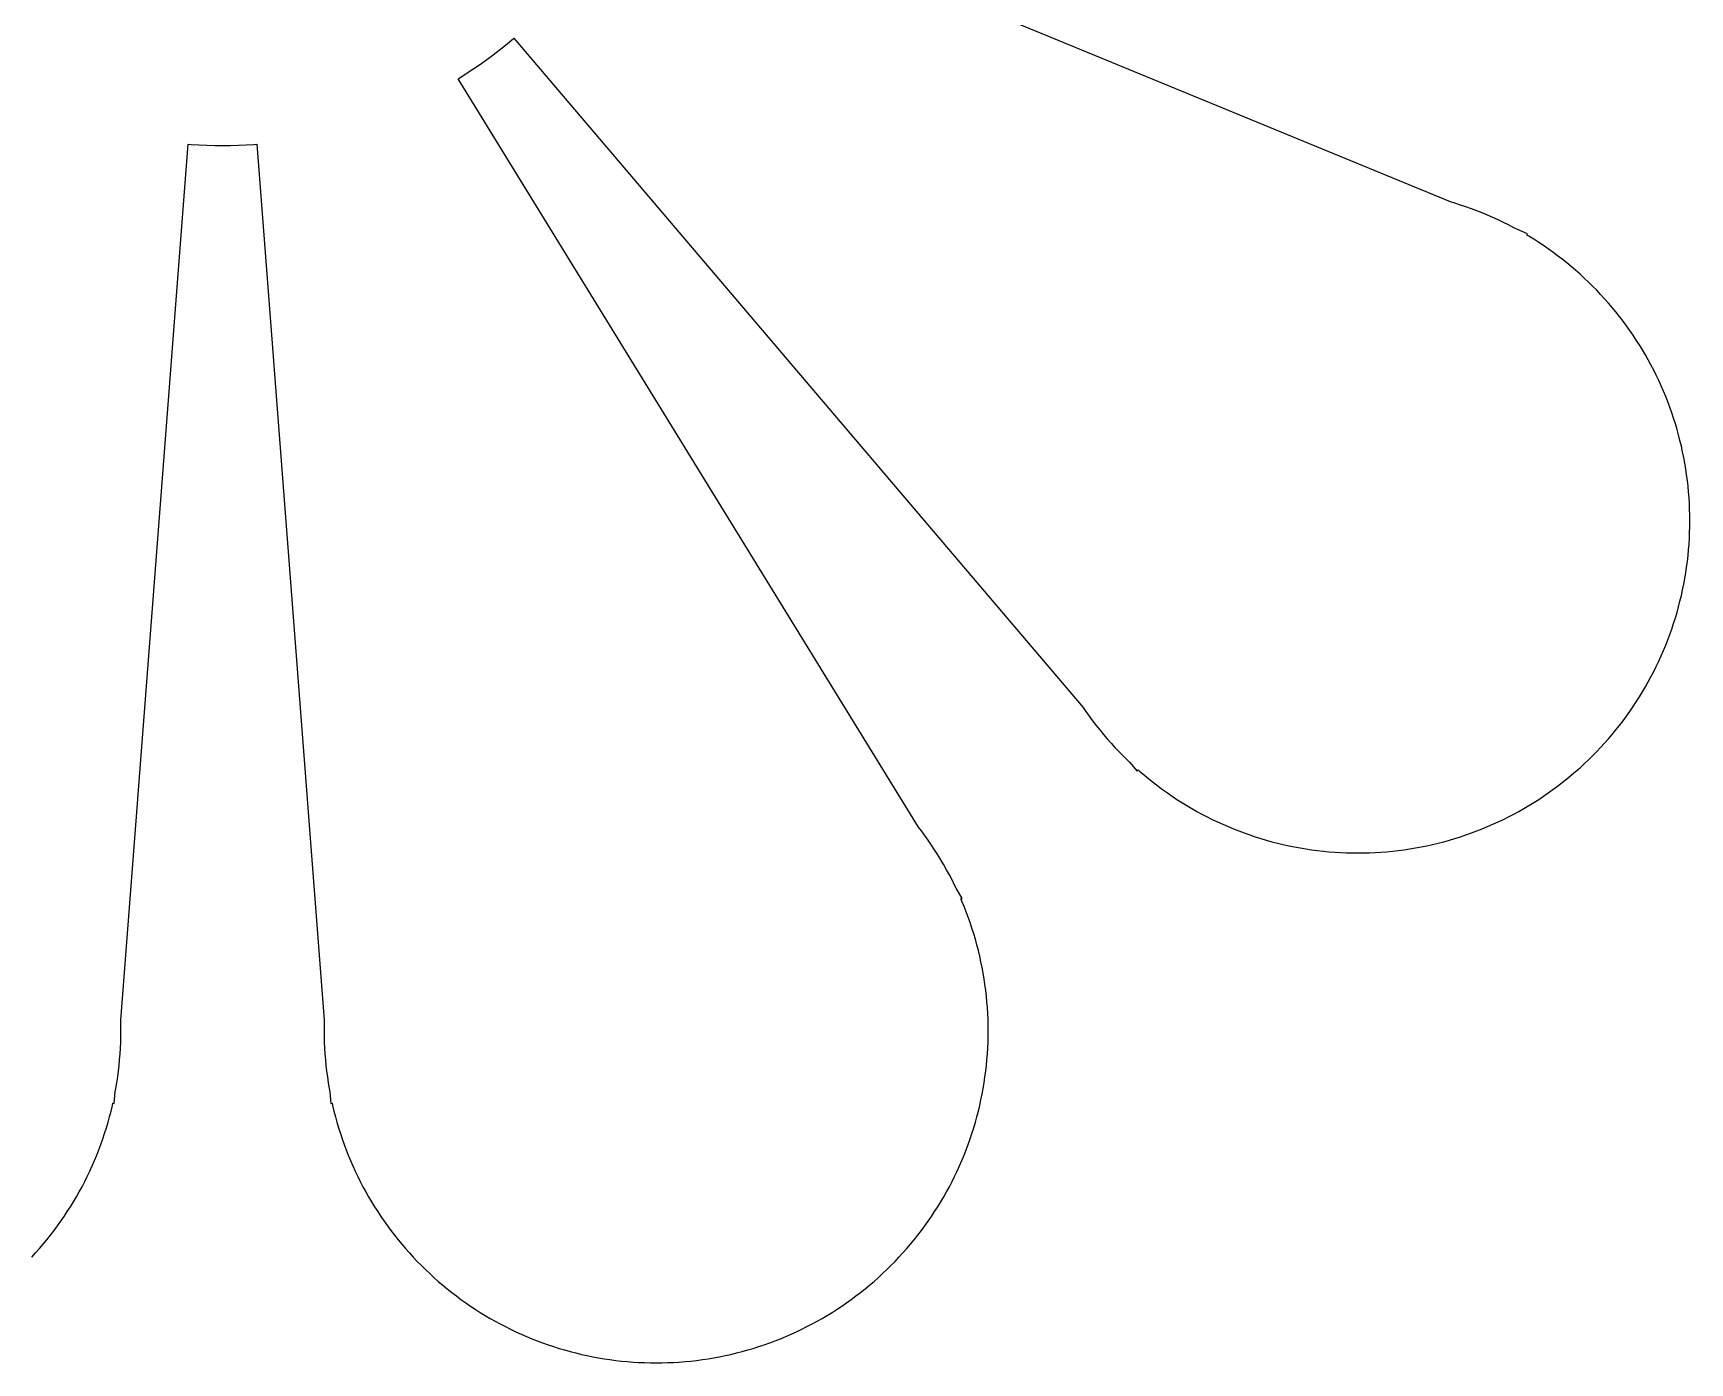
# Model space of a CAD drawing. Header units: metres. Extents: x -27.7 to 27.7, y -26.6 to 26.6.
# Drawn here: x -3.02 to 23.42, y -26.6 to -5.38 of the extents above; entities that cross this region are included whole.
import ezdxf

# ---------------------------------------------------------------- set-up
doc = ezdxf.new("R2010")
doc.units = ezdxf.units.M

msp = doc.modelspace()

# ---------------------------------------------------------------- linework, layer by layer
for p, q in [((19.6004, -8.0769), (6.63359, -2.73355)), ((4.51537, -5.57602), (4.612, -5.49637)), ((4.612, -5.49637), (4.64966, -5.4642)), ((4.64966, -5.4642), (13.7384, -16.1451)), ((4.1154, -5.87741), (4.21735, -5.80469)), ((4.21735, -5.80469), (4.31801, -5.73021)), ((4.31801, -5.73021), (4.41736, -5.65398)), ((4.41736, -5.65398), (4.51537, -5.57602)), ((3.80217, -6.08473), (3.90778, -6.01746)), ((3.90778, -6.01746), (4.01221, -5.94833)), ((4.01221, -5.94833), (4.1154, -5.87741)), ((3.75993, -6.11061), (3.80217, -6.08473)), ((11.1095, -18.0551), (3.75993, -6.11061)), ((-1.62473, -21.137), (-0.549866, -7.15363)), ((-0.549866, -7.15363), (-0.500488, -7.15752)), ((-0.500488, -7.15752), (-0.375504, -7.16516)), ((-0.375504, -7.16516), (-0.250397, -7.17062)), ((-0.250397, -7.17062), (-0.125214, -7.1739)), ((-0.125214, -7.1739), (0, -7.17499)), ((0, -7.17499), (0.125214, -7.1739)), ((0.125214, -7.1739), (0.250397, -7.17062)), ((0.250397, -7.17062), (0.375504, -7.16516)), ((0.375504, -7.16516), (0.500488, -7.15752)), ((0.500488, -7.15752), (0.549866, -7.15363)), ((0.549866, -7.15363), (1.62473, -21.137)), ((19.6715, -8.09796), (19.6004, -8.0769)), ((19.7598, -8.12578), (19.6715, -8.09796)), ((19.8475, -8.15514), (19.7598, -8.12578)), ((19.9347, -8.186), (19.8475, -8.15514)), ((20.0213, -8.2184), (19.9347, -8.186)), ((20.1074, -8.2523), (20.0213, -8.2184)), ((20.1928, -8.2877), (20.1074, -8.2523)), ((20.2777, -8.32458), (20.1928, -8.2877)), ((20.3618, -8.36295), (20.2777, -8.32458)), ((20.4453, -8.40277), (20.3618, -8.36295)), ((20.5281, -8.44405), (20.4453, -8.40277)), ((20.6102, -8.48676), (20.5281, -8.44405)), ((20.6578, -8.51263), (20.6102, -8.48676)), ((20.8327, -8.5847), (20.6578, -8.51263)), ((20.8187, -8.60397), (20.8327, -8.5847)), ((20.8517, -8.6234), (20.8187, -8.60397)), ((20.9305, -8.67172), (20.8517, -8.6234)), ((21.0086, -8.72144), (20.9305, -8.67172)), ((21.0857, -8.77248), (21.0086, -8.72144)), ((21.1619, -8.82487), (21.0857, -8.77248)), ((21.2372, -8.87859), (21.1619, -8.82487)), ((21.3116, -8.93361), (21.2372, -8.87859)), ((21.385, -8.98993), (21.3116, -8.93361)), ((21.4574, -9.04752), (21.385, -8.98993)), ((21.5287, -9.10635), (21.4574, -9.04752)), ((21.5991, -9.16643), (21.5287, -9.10635)), ((21.6684, -9.22771), (21.5991, -9.16643)), ((21.7366, -9.29021), (21.6684, -9.22771)), ((21.8037, -9.35388), (21.7366, -9.29021)), ((21.8696, -9.41872), (21.8037, -9.35388)), ((21.9345, -9.4847), (21.8696, -9.41872)), ((21.9982, -9.55179), (21.9345, -9.4847)), ((22.0606, -9.62), (21.9982, -9.55179)), ((22.1219, -9.68927), (22.0606, -9.62)), ((22.182, -9.75961), (22.1219, -9.68927)), ((22.2408, -9.83098), (22.182, -9.75961)), ((22.2984, -9.90338), (22.2408, -9.83098)), ((22.3547, -9.97676), (22.2984, -9.90338)), ((22.4098, -10.0511), (22.3547, -9.97676)), ((22.4635, -10.1264), (22.4098, -10.0511)), ((22.5159, -10.2027), (22.4635, -10.1264)), ((22.5669, -10.2798), (22.5159, -10.2027)), ((22.6166, -10.3578), (22.5669, -10.2798)), ((22.665, -10.4367), (22.6166, -10.3578)), ((22.7119, -10.5164), (22.665, -10.4367)), ((22.7575, -10.5969), (22.7119, -10.5164)), ((22.8016, -10.6782), (22.7575, -10.5969)), ((22.8443, -10.7602), (22.8016, -10.6782)), ((22.8856, -10.843), (22.8443, -10.7602)), ((22.9254, -10.9265), (22.8856, -10.843)), ((22.9638, -11.0107), (22.9254, -10.9265)), ((23.0007, -11.0955), (22.9638, -11.0107)), ((23.036, -11.181), (23.0007, -11.0955)), ((23.0699, -11.267), (23.036, -11.181)), ((23.1023, -11.3537), (23.0699, -11.267)), ((23.1332, -11.4409), (23.1023, -11.3537)), ((23.1626, -11.5286), (23.1332, -11.4409)), ((23.1904, -11.6168), (23.1626, -11.5286)), ((23.2167, -11.7055), (23.1904, -11.6168)), ((23.2414, -11.7946), (23.2167, -11.7055)), ((23.2645, -11.8842), (23.2414, -11.7946)), ((23.2861, -11.9741), (23.2645, -11.8842)), ((23.3062, -12.0645), (23.2861, -11.9741)), ((23.3246, -12.1551), (23.3062, -12.0645)), ((23.3415, -12.246), (23.3246, -12.1551)), ((23.3567, -12.3373), (23.3415, -12.246)), ((23.3704, -12.4288), (23.3567, -12.3373)), ((23.3825, -12.5205), (23.3704, -12.4288)), ((23.3929, -12.6124), (23.3825, -12.5205)), ((23.4018, -12.7045), (23.3929, -12.6124)), ((23.4091, -12.7967), (23.4018, -12.7045)), ((23.4147, -12.889), (23.4091, -12.7967)), ((23.4187, -12.9814), (23.4147, -12.889)), ((23.4212, -13.0739), (23.4187, -12.9814)), ((23.422, -13.1664), (23.4212, -13.0739)), ((23.4212, -13.2589), (23.422, -13.1664)), ((23.4091, -13.5361), (23.4147, -13.4438)), ((23.4147, -13.4438), (23.4187, -13.3513)), ((23.4187, -13.3513), (23.4212, -13.2589)), ((23.3825, -13.8123), (23.3929, -13.7204)), ((23.3929, -13.7204), (23.4018, -13.6283)), ((23.4018, -13.6283), (23.4091, -13.5361)), ((23.3415, -14.0867), (23.3567, -13.9955)), ((23.3567, -13.9955), (23.3704, -13.904)), ((23.3704, -13.904), (23.3825, -13.8123)), ((23.2861, -14.3586), (23.3062, -14.2683)), ((23.3062, -14.2683), (23.3246, -14.1777)), ((23.3246, -14.1777), (23.3415, -14.0867)), ((23.2167, -14.6273), (23.2414, -14.5381)), ((23.2414, -14.5381), (23.2645, -14.4486)), ((23.2645, -14.4486), (23.2861, -14.3586)), ((23.1332, -14.8919), (23.1626, -14.8042)), ((23.1626, -14.8042), (23.1904, -14.716)), ((23.1904, -14.716), (23.2167, -14.6273)), ((23.036, -15.1518), (23.0699, -15.0657)), ((23.0699, -15.0657), (23.1023, -14.9791)), ((23.1023, -14.9791), (23.1332, -14.8919)), ((22.9254, -15.4063), (22.9638, -15.3221)), ((22.9638, -15.3221), (23.0007, -15.2373)), ((23.0007, -15.2373), (23.036, -15.1518)), ((22.8016, -15.6546), (22.8443, -15.5725)), ((22.8443, -15.5725), (22.8856, -15.4897)), ((22.8856, -15.4897), (22.9254, -15.4063)), ((22.665, -15.8961), (22.7119, -15.8164)), ((22.7119, -15.8164), (22.7575, -15.7359)), ((22.7575, -15.7359), (22.8016, -15.6546)), ((22.4635, -16.2063), (22.5159, -16.1301)), ((22.5159, -16.1301), (22.5669, -16.053)), ((22.5669, -16.053), (22.6166, -15.975)), ((22.6166, -15.975), (22.665, -15.8961)), ((13.7384, -16.1451), (13.7805, -16.2063)), ((13.7805, -16.2063), (13.8342, -16.2816)), ((13.8342, -16.2816), (13.8892, -16.356)), ((13.8892, -16.356), (13.9455, -16.4294)), ((22.2984, -16.4294), (22.3547, -16.356)), ((22.3547, -16.356), (22.4098, -16.2816)), ((22.4098, -16.2816), (22.4635, -16.2063)), ((13.9455, -16.4294), (14.0031, -16.5018)), ((14.0031, -16.5018), (14.0619, -16.5732)), ((14.0619, -16.5732), (14.122, -16.6435)), ((14.122, -16.6435), (14.1833, -16.7128)), ((22.0606, -16.7128), (22.1219, -16.6435)), ((22.1219, -16.6435), (22.182, -16.5732)), ((22.182, -16.5732), (22.2408, -16.5018)), ((22.2408, -16.5018), (22.2984, -16.4294)), ((14.1833, -16.7128), (14.2458, -16.781)), ((14.2458, -16.781), (14.3095, -16.8481)), ((14.3095, -16.8481), (14.3743, -16.914)), ((14.3743, -16.914), (14.4403, -16.9789)), ((21.8037, -16.9789), (21.8696, -16.914)), ((21.8696, -16.914), (21.9345, -16.8481)), ((21.9345, -16.8481), (21.9982, -16.781)), ((21.9982, -16.781), (22.0606, -16.7128)), ((14.4403, -16.9789), (14.4796, -17.0162)), ((14.4796, -17.0162), (14.6022, -17.1603)), ((14.6022, -17.1603), (14.6162, -17.141)), ((14.6162, -17.141), (14.6449, -17.1663)), ((14.6449, -17.1663), (14.7152, -17.2264)), ((21.5287, -17.2264), (21.5991, -17.1663)), ((21.5991, -17.1663), (21.6684, -17.1051)), ((21.6684, -17.1051), (21.7366, -17.0426)), ((21.7366, -17.0426), (21.8037, -16.9789)), ((14.7152, -17.2264), (14.7866, -17.2853)), ((14.7866, -17.2853), (14.859, -17.3428)), ((14.859, -17.3428), (14.9324, -17.3992)), ((14.9324, -17.3992), (15.0067, -17.4542)), ((21.2372, -17.4542), (21.3116, -17.3992)), ((21.3116, -17.3992), (21.385, -17.3428)), ((21.385, -17.3428), (21.4574, -17.2853)), ((21.4574, -17.2853), (21.5287, -17.2264)), ((15.0067, -17.4542), (15.082, -17.5079)), ((15.082, -17.5079), (15.1582, -17.5603)), ((15.1582, -17.5603), (15.2354, -17.6113)), ((15.2354, -17.6113), (15.3134, -17.661)), ((15.3134, -17.661), (15.3923, -17.7094)), ((15.3923, -17.7094), (15.472, -17.7563)), ((20.772, -17.7563), (20.8517, -17.7094)), ((20.8517, -17.7094), (20.9305, -17.661)), ((20.9305, -17.661), (21.0086, -17.6113)), ((21.0086, -17.6113), (21.0857, -17.5603)), ((21.0857, -17.5603), (21.1619, -17.5079)), ((21.1619, -17.5079), (21.2372, -17.4542)), ((15.472, -17.7563), (15.5525, -17.8019)), ((15.5525, -17.8019), (15.6338, -17.846)), ((15.6338, -17.846), (15.7158, -17.8887)), ((15.7158, -17.8887), (15.7986, -17.93)), ((15.7986, -17.93), (15.8821, -17.9698)), ((15.8821, -17.9698), (15.9663, -18.0082)), ((20.2777, -18.0082), (20.3618, -17.9698)), ((20.3618, -17.9698), (20.4453, -17.93)), ((20.4453, -17.93), (20.5281, -17.8887)), ((20.5281, -17.8887), (20.6102, -17.846)), ((20.6102, -17.846), (20.6915, -17.8019)), ((20.6915, -17.8019), (20.772, -17.7563)), ((11.1547, -18.114), (11.1095, -18.0551)), ((11.2098, -18.1884), (11.1547, -18.114)), ((11.2635, -18.2637), (11.2098, -18.1884)), ((15.9663, -18.0082), (16.0511, -18.0451)), ((16.0511, -18.0451), (16.1366, -18.0805)), ((16.1366, -18.0805), (16.2226, -18.1144)), ((16.2226, -18.1144), (16.3093, -18.1468)), ((16.3093, -18.1468), (16.3965, -18.1776)), ((16.3965, -18.1776), (16.4842, -18.207)), ((16.4842, -18.207), (16.5724, -18.2348)), ((16.5724, -18.2348), (16.6611, -18.2611)), ((19.5829, -18.2611), (19.6715, -18.2348)), ((19.6715, -18.2348), (19.7598, -18.207)), ((19.7598, -18.207), (19.8475, -18.1776)), ((19.8475, -18.1776), (19.9347, -18.1468)), ((19.9347, -18.1468), (20.0213, -18.1144)), ((20.0213, -18.1144), (20.1074, -18.0805)), ((20.1074, -18.0805), (20.1928, -18.0451)), ((20.1928, -18.0451), (20.2777, -18.0082)), ((11.3159, -18.3399), (11.2635, -18.2637)), ((11.3669, -18.4171), (11.3159, -18.3399)), ((11.4166, -18.4951), (11.3669, -18.4171)), ((11.465, -18.574), (11.4166, -18.4951)), ((16.6611, -18.2611), (16.7502, -18.2858)), ((16.7502, -18.2858), (16.8398, -18.3089)), ((16.8398, -18.3089), (16.9297, -18.3305)), ((16.9297, -18.3305), (17.02, -18.3506)), ((17.02, -18.3506), (17.1107, -18.369)), ((17.1107, -18.369), (17.2016, -18.3859)), ((17.2016, -18.3859), (17.2929, -18.4011)), ((17.2929, -18.4011), (17.3844, -18.4148)), ((17.3844, -18.4148), (17.4761, -18.4269)), ((17.4761, -18.4269), (17.568, -18.4373)), ((17.568, -18.4373), (17.66, -18.4462)), ((17.66, -18.4462), (17.7523, -18.4535)), ((17.7523, -18.4535), (17.8446, -18.4591)), ((17.8446, -18.4591), (17.937, -18.4632)), ((17.937, -18.4632), (18.0295, -18.4656)), ((18.0295, -18.4656), (18.122, -18.4664)), ((18.122, -18.4664), (18.2145, -18.4656)), ((18.2145, -18.4656), (18.3069, -18.4632)), ((18.3069, -18.4632), (18.3994, -18.4591)), ((18.3994, -18.4591), (18.4917, -18.4535)), ((18.4917, -18.4535), (18.5839, -18.4462)), ((18.5839, -18.4462), (18.676, -18.4373)), ((18.676, -18.4373), (18.7679, -18.4269)), ((18.7679, -18.4269), (18.8596, -18.4148)), ((18.8596, -18.4148), (18.9511, -18.4011)), ((18.9511, -18.4011), (19.0423, -18.3859)), ((19.0423, -18.3859), (19.1333, -18.369)), ((19.1333, -18.369), (19.2239, -18.3506)), ((19.2239, -18.3506), (19.3142, -18.3305)), ((19.3142, -18.3305), (19.4042, -18.3089)), ((19.4042, -18.3089), (19.4937, -18.2858)), ((19.4937, -18.2858), (19.5829, -18.2611)), ((11.5119, -18.6537), (11.465, -18.574)), ((11.5575, -18.7342), (11.5119, -18.6537)), ((11.6016, -18.8155), (11.5575, -18.7342)), ((11.6443, -18.8975), (11.6016, -18.8155)), ((11.6856, -18.9803), (11.6443, -18.8975)), ((11.709, -19.0293), (11.6856, -18.9803)), ((11.808, -19.1903), (11.709, -19.0293)), ((11.7854, -19.1977), (11.808, -19.1903)), ((11.8006, -19.2328), (11.7854, -19.1977)), ((11.836, -19.3182), (11.8006, -19.2328)), ((11.8699, -19.4043), (11.836, -19.3182)), ((11.9023, -19.491), (11.8699, -19.4043)), ((11.9332, -19.5781), (11.9023, -19.491)), ((11.9626, -19.6659), (11.9332, -19.5781)), ((11.9904, -19.7541), (11.9626, -19.6659)), ((12.0167, -19.8428), (11.9904, -19.7541)), ((12.0414, -19.9319), (12.0167, -19.8428)), ((12.0645, -20.0215), (12.0414, -19.9319)), ((12.0861, -20.1114), (12.0645, -20.0215)), ((12.1062, -20.2017), (12.0861, -20.1114)), ((12.1246, -20.2924), (12.1062, -20.2017)), ((12.1414, -20.3833), (12.1246, -20.2924)), ((12.1567, -20.4745), (12.1414, -20.3833)), ((12.1704, -20.566), (12.1567, -20.4745)), ((12.1825, -20.6577), (12.1704, -20.566)), ((12.1929, -20.7497), (12.1825, -20.6577)), ((12.2018, -20.8417), (12.1929, -20.7497)), ((12.2091, -20.9339), (12.2018, -20.8417)), ((-1.62279, -21.2112), (-1.62473, -21.137)), ((1.62473, -21.137), (1.62279, -21.2112)), ((12.2147, -21.0263), (12.2091, -20.9339)), ((12.2188, -21.1187), (12.2147, -21.0263)), ((12.2212, -21.2112), (12.2188, -21.1187)), ((-1.6252, -21.4886), (-1.62279, -21.3961)), ((-1.62198, -21.3037), (-1.62279, -21.2112)), ((-1.62279, -21.3961), (-1.62198, -21.3037)), ((1.62279, -21.2112), (1.62198, -21.3037)), ((1.62198, -21.3037), (1.62279, -21.3961)), ((1.62279, -21.3961), (1.6252, -21.4886)), ((12.2188, -21.4886), (12.2212, -21.3961)), ((12.222, -21.3037), (12.2212, -21.2112)), ((12.2212, -21.3961), (12.222, -21.3037)), ((-1.64214, -21.7656), (-1.63489, -21.6734)), ((-1.63489, -21.6734), (-1.62924, -21.581)), ((-1.62924, -21.581), (-1.6252, -21.4886)), ((1.6252, -21.4886), (1.62924, -21.581)), ((1.62924, -21.581), (1.63489, -21.6734)), ((1.63489, -21.6734), (1.64214, -21.7656)), ((12.2018, -21.7656), (12.2091, -21.6734)), ((12.2091, -21.6734), (12.2147, -21.581)), ((12.2147, -21.581), (12.2188, -21.4886)), ((-1.66148, -21.9496), (-1.651, -21.8577)), ((-1.651, -21.8577), (-1.64214, -21.7656)), ((1.64214, -21.7656), (1.651, -21.8577)), ((1.651, -21.8577), (1.66148, -21.9496)), ((12.1825, -21.9496), (12.1929, -21.8577)), ((12.1929, -21.8577), (12.2018, -21.7656)), ((-1.7025, -22.224), (-1.68723, -22.1328)), ((-1.68723, -22.1328), (-1.67355, -22.0413)), ((-1.67355, -22.0413), (-1.66148, -21.9496)), ((1.66148, -21.9496), (1.67355, -22.0413)), ((1.67355, -22.0413), (1.68723, -22.1328)), ((1.68723, -22.1328), (1.7025, -22.224)), ((12.1414, -22.224), (12.1567, -22.1328)), ((12.1567, -22.1328), (12.1704, -22.0413)), ((12.1704, -22.0413), (12.1825, -21.9496)), ((-1.75781, -22.4959), (-1.74953, -22.4585)), ((-1.74953, -22.4585), (-1.72687, -22.4659)), ((-1.72687, -22.4659), (-1.71237, -22.2773)), ((-1.71237, -22.2773), (-1.7025, -22.224)), ((1.7025, -22.224), (1.71237, -22.2773)), ((1.71237, -22.2773), (1.72687, -22.4659)), ((1.72687, -22.4659), (1.74953, -22.4585)), ((1.74953, -22.4585), (1.75781, -22.4959)), ((12.0861, -22.4959), (12.1062, -22.4056)), ((12.1062, -22.4056), (12.1246, -22.3149)), ((12.1246, -22.3149), (12.1414, -22.224)), ((-1.82729, -22.7645), (-1.80257, -22.6754)), ((-1.80257, -22.6754), (-1.7794, -22.5858)), ((-1.7794, -22.5858), (-1.75781, -22.4959)), ((1.75781, -22.4959), (1.7794, -22.5858)), ((1.7794, -22.5858), (1.80257, -22.6754)), ((1.80257, -22.6754), (1.82729, -22.7645)), ((12.0167, -22.7645), (12.0414, -22.6754)), ((12.0414, -22.6754), (12.0645, -22.5858)), ((12.0645, -22.5858), (12.0861, -22.4959)), ((-1.91072, -23.0292), (-1.88138, -22.9415)), ((-1.88138, -22.9415), (-1.85356, -22.8532)), ((-1.85356, -22.8532), (-1.82729, -22.7645)), ((1.82729, -22.7645), (1.85356, -22.8532)), ((1.85356, -22.8532), (1.88138, -22.9415)), ((1.88138, -22.9415), (1.91072, -23.0292)), ((11.9332, -23.0292), (11.9626, -22.9415)), ((11.9626, -22.9415), (11.9904, -22.8532)), ((11.9904, -22.8532), (12.0167, -22.7645)), ((-2.0079, -23.2891), (-1.974, -23.203)), ((-1.974, -23.203), (-1.9416, -23.1164)), ((-1.9416, -23.1164), (-1.91072, -23.0292)), ((1.91072, -23.0292), (1.9416, -23.1164)), ((1.9416, -23.1164), (1.974, -23.203)), ((1.974, -23.203), (2.0079, -23.2891)), ((11.836, -23.2891), (11.8699, -23.203)), ((11.8699, -23.203), (11.9023, -23.1164)), ((11.9023, -23.1164), (11.9332, -23.0292)), ((-2.11855, -23.5435), (-2.08018, -23.4594)), ((-2.08018, -23.4594), (-2.0433, -23.3745)), ((-2.0433, -23.3745), (-2.0079, -23.2891)), ((2.0079, -23.2891), (2.0433, -23.3745)), ((2.0433, -23.3745), (2.08018, -23.4594)), ((2.08018, -23.4594), (2.11855, -23.5435)), ((11.7254, -23.5435), (11.7638, -23.4594)), ((11.7638, -23.4594), (11.8006, -23.3745)), ((11.8006, -23.3745), (11.836, -23.2891)), ((-2.28648, -23.8732), (-2.24236, -23.7919)), ((-2.24236, -23.7919), (-2.19965, -23.7098)), ((-2.19965, -23.7098), (-2.15837, -23.627)), ((-2.15837, -23.627), (-2.11855, -23.5435)), ((2.11855, -23.5435), (2.15837, -23.627)), ((2.15837, -23.627), (2.19965, -23.7098)), ((2.19965, -23.7098), (2.24236, -23.7919)), ((2.24236, -23.7919), (2.28648, -23.8732)), ((11.5575, -23.8732), (11.6016, -23.7919)), ((11.6016, -23.7919), (11.6443, -23.7098)), ((11.6443, -23.7098), (11.6856, -23.627)), ((11.6856, -23.627), (11.7254, -23.5435)), ((-2.42732, -24.1122), (-2.37898, -24.0334)), ((-2.37898, -24.0334), (-2.33203, -23.9537)), ((-2.33203, -23.9537), (-2.28648, -23.8732)), ((2.28648, -23.8732), (2.33203, -23.9537)), ((2.33203, -23.9537), (2.37898, -24.0334)), ((2.37898, -24.0334), (2.42732, -24.1122)), ((11.4166, -24.1122), (11.465, -24.0334)), ((11.465, -24.0334), (11.5119, -23.9537)), ((11.5119, -23.9537), (11.5575, -23.8732)), ((-2.58046, -24.3436), (-2.52808, -24.2674)), ((-2.52808, -24.2674), (-2.47702, -24.1902)), ((-2.47702, -24.1902), (-2.42732, -24.1122)), ((2.42732, -24.1122), (2.47702, -24.1902)), ((2.47702, -24.1902), (2.52808, -24.2674)), ((2.52808, -24.2674), (2.58046, -24.3436)), ((11.2635, -24.3436), (11.3159, -24.2674)), ((11.3159, -24.2674), (11.3669, -24.1902)), ((11.3669, -24.1902), (11.4166, -24.1122)), ((-2.8031, -24.6391), (-2.74551, -24.5667)), ((-2.74551, -24.5667), (-2.68921, -24.4933)), ((-2.68921, -24.4933), (-2.63419, -24.4189)), ((-2.63419, -24.4189), (-2.58046, -24.3436)), ((2.58046, -24.3436), (2.63419, -24.4189)), ((2.63419, -24.4189), (2.68921, -24.4933)), ((2.68921, -24.4933), (2.74551, -24.5667)), ((2.74551, -24.5667), (2.8031, -24.6391)), ((11.0408, -24.6391), (11.0984, -24.5667)), ((11.0984, -24.5667), (11.1547, -24.4933)), ((11.1547, -24.4933), (11.2098, -24.4189)), ((11.2098, -24.4189), (11.2635, -24.3436)), ((-3.04579, -24.9182), (-2.98331, -24.8501)), ((-2.98331, -24.8501), (-2.92201, -24.7808)), ((-2.92201, -24.7808), (-2.86194, -24.7104)), ((-2.86194, -24.7104), (-2.8031, -24.6391)), ((2.8031, -24.6391), (2.86194, -24.7104)), ((2.86194, -24.7104), (2.92201, -24.7808)), ((2.92201, -24.7808), (2.98331, -24.8501)), ((2.98331, -24.8501), (3.04579, -24.9182)), ((10.7981, -24.9182), (10.8606, -24.8501)), ((10.8606, -24.8501), (10.9219, -24.7808)), ((10.9219, -24.7808), (10.982, -24.7104)), ((10.982, -24.7104), (11.0408, -24.6391)), ((3.04579, -24.9182), (3.10947, -24.9854)), ((3.10947, -24.9854), (3.1743, -25.0513)), ((3.1743, -25.0513), (3.24028, -25.1162)), ((3.24028, -25.1162), (3.30739, -25.1798)), ((10.5366, -25.1798), (10.6037, -25.1162)), ((10.6037, -25.1162), (10.6696, -25.0513)), ((10.6696, -25.0513), (10.7345, -24.9854)), ((10.7345, -24.9854), (10.7981, -24.9182)), ((3.30739, -25.1798), (3.37558, -25.2423)), ((3.37558, -25.2423), (3.44485, -25.3036)), ((3.44485, -25.3036), (3.5152, -25.3637)), ((3.5152, -25.3637), (3.58658, -25.4225)), ((10.2574, -25.4225), (10.3288, -25.3637)), ((10.3288, -25.3637), (10.3991, -25.3036)), ((10.3991, -25.3036), (10.4684, -25.2423)), ((10.4684, -25.2423), (10.5366, -25.1798)), ((3.58658, -25.4225), (3.65897, -25.4801)), ((3.65897, -25.4801), (3.73236, -25.5364)), ((3.73236, -25.5364), (3.80672, -25.5914)), ((3.80672, -25.5914), (3.88202, -25.6452)), ((3.88202, -25.6452), (3.95825, -25.6976)), ((9.8857, -25.6976), (9.96193, -25.6452)), ((9.96193, -25.6452), (10.0372, -25.5914)), ((10.0372, -25.5914), (10.1116, -25.5364)), ((10.1116, -25.5364), (10.185, -25.4801)), ((10.185, -25.4801), (10.2574, -25.4225)), ((3.95825, -25.6976), (4.03539, -25.7486)), ((4.03539, -25.7486), (4.1134, -25.7983)), ((4.1134, -25.7983), (4.19228, -25.8466)), ((4.19228, -25.8466), (4.27197, -25.8936)), ((4.27197, -25.8936), (4.35248, -25.9391)), ((9.49147, -25.9391), (9.57198, -25.8936)), ((9.57198, -25.8936), (9.65167, -25.8466)), ((9.65167, -25.8466), (9.73055, -25.7983)), ((9.73055, -25.7983), (9.80856, -25.7486)), ((9.80856, -25.7486), (9.8857, -25.6976)), ((4.35248, -25.9391), (4.43378, -25.9833)), ((4.43378, -25.9833), (4.51582, -26.026)), ((4.51582, -26.026), (4.5986, -26.0673)), ((4.5986, -26.0673), (4.6821, -26.1071)), ((4.6821, -26.1071), (4.76627, -26.1454)), ((4.76627, -26.1454), (4.8511, -26.1823)), ((8.99284, -26.1823), (9.07768, -26.1454)), ((9.07768, -26.1454), (9.16185, -26.1071)), ((9.16185, -26.1071), (9.24535, -26.0673)), ((9.24535, -26.0673), (9.32812, -26.026)), ((9.32812, -26.026), (9.41017, -25.9833)), ((9.41017, -25.9833), (9.49147, -25.9391)), ((4.8511, -26.1823), (4.93655, -26.2177)), ((4.93655, -26.2177), (5.02263, -26.2516)), ((5.02263, -26.2516), (5.10927, -26.284)), ((5.10927, -26.284), (5.19646, -26.3149)), ((5.19646, -26.3149), (5.28418, -26.3443)), ((5.28418, -26.3443), (5.37241, -26.3721)), ((5.37241, -26.3721), (5.46109, -26.3983)), ((5.46109, -26.3983), (5.55023, -26.4231)), ((5.55023, -26.4231), (5.63979, -26.4462)), ((8.20416, -26.4462), (8.29372, -26.4231)), ((8.29372, -26.4231), (8.38286, -26.3983)), ((8.38286, -26.3983), (8.47154, -26.3721)), ((8.47154, -26.3721), (8.55977, -26.3443)), ((8.55977, -26.3443), (8.64749, -26.3149)), ((8.64749, -26.3149), (8.73468, -26.284)), ((8.73468, -26.284), (8.82132, -26.2516)), ((8.82132, -26.2516), (8.90739, -26.2177)), ((8.90739, -26.2177), (8.99284, -26.1823)), ((5.63979, -26.4462), (5.72974, -26.4678)), ((5.72974, -26.4678), (5.82004, -26.4878)), ((5.82004, -26.4878), (5.91069, -26.5063)), ((5.91069, -26.5063), (6.00163, -26.5231)), ((6.00163, -26.5231), (6.09286, -26.5384)), ((6.09286, -26.5384), (6.18436, -26.5521)), ((6.18436, -26.5521), (6.27606, -26.5641)), ((6.27606, -26.5641), (6.36797, -26.5746)), ((6.36797, -26.5746), (6.46005, -26.5835)), ((6.46005, -26.5835), (6.55226, -26.5907)), ((6.55226, -26.5907), (6.64459, -26.5964)), ((6.64459, -26.5964), (6.737, -26.6004)), ((6.737, -26.6004), (6.82947, -26.6028)), ((6.82947, -26.6028), (6.92197, -26.6037)), ((6.92197, -26.6037), (7.01447, -26.6028)), ((7.01447, -26.6028), (7.10693, -26.6004)), ((7.10693, -26.6004), (7.19936, -26.5964)), ((7.19936, -26.5964), (7.29169, -26.5907)), ((7.29169, -26.5907), (7.3839, -26.5835)), ((7.3839, -26.5835), (7.47597, -26.5746)), ((7.47597, -26.5746), (7.56789, -26.5641)), ((7.56789, -26.5641), (7.65959, -26.5521)), ((7.65959, -26.5521), (7.75107, -26.5384)), ((7.75107, -26.5384), (7.84232, -26.5231)), ((7.84232, -26.5231), (7.93326, -26.5063)), ((7.93326, -26.5063), (8.02391, -26.4878)), ((8.02391, -26.4878), (8.11421, -26.4678)), ((8.11421, -26.4678), (8.20416, -26.4462))]:
    msp.add_line(p, q)

doc.saveas('drawing.dxf')
